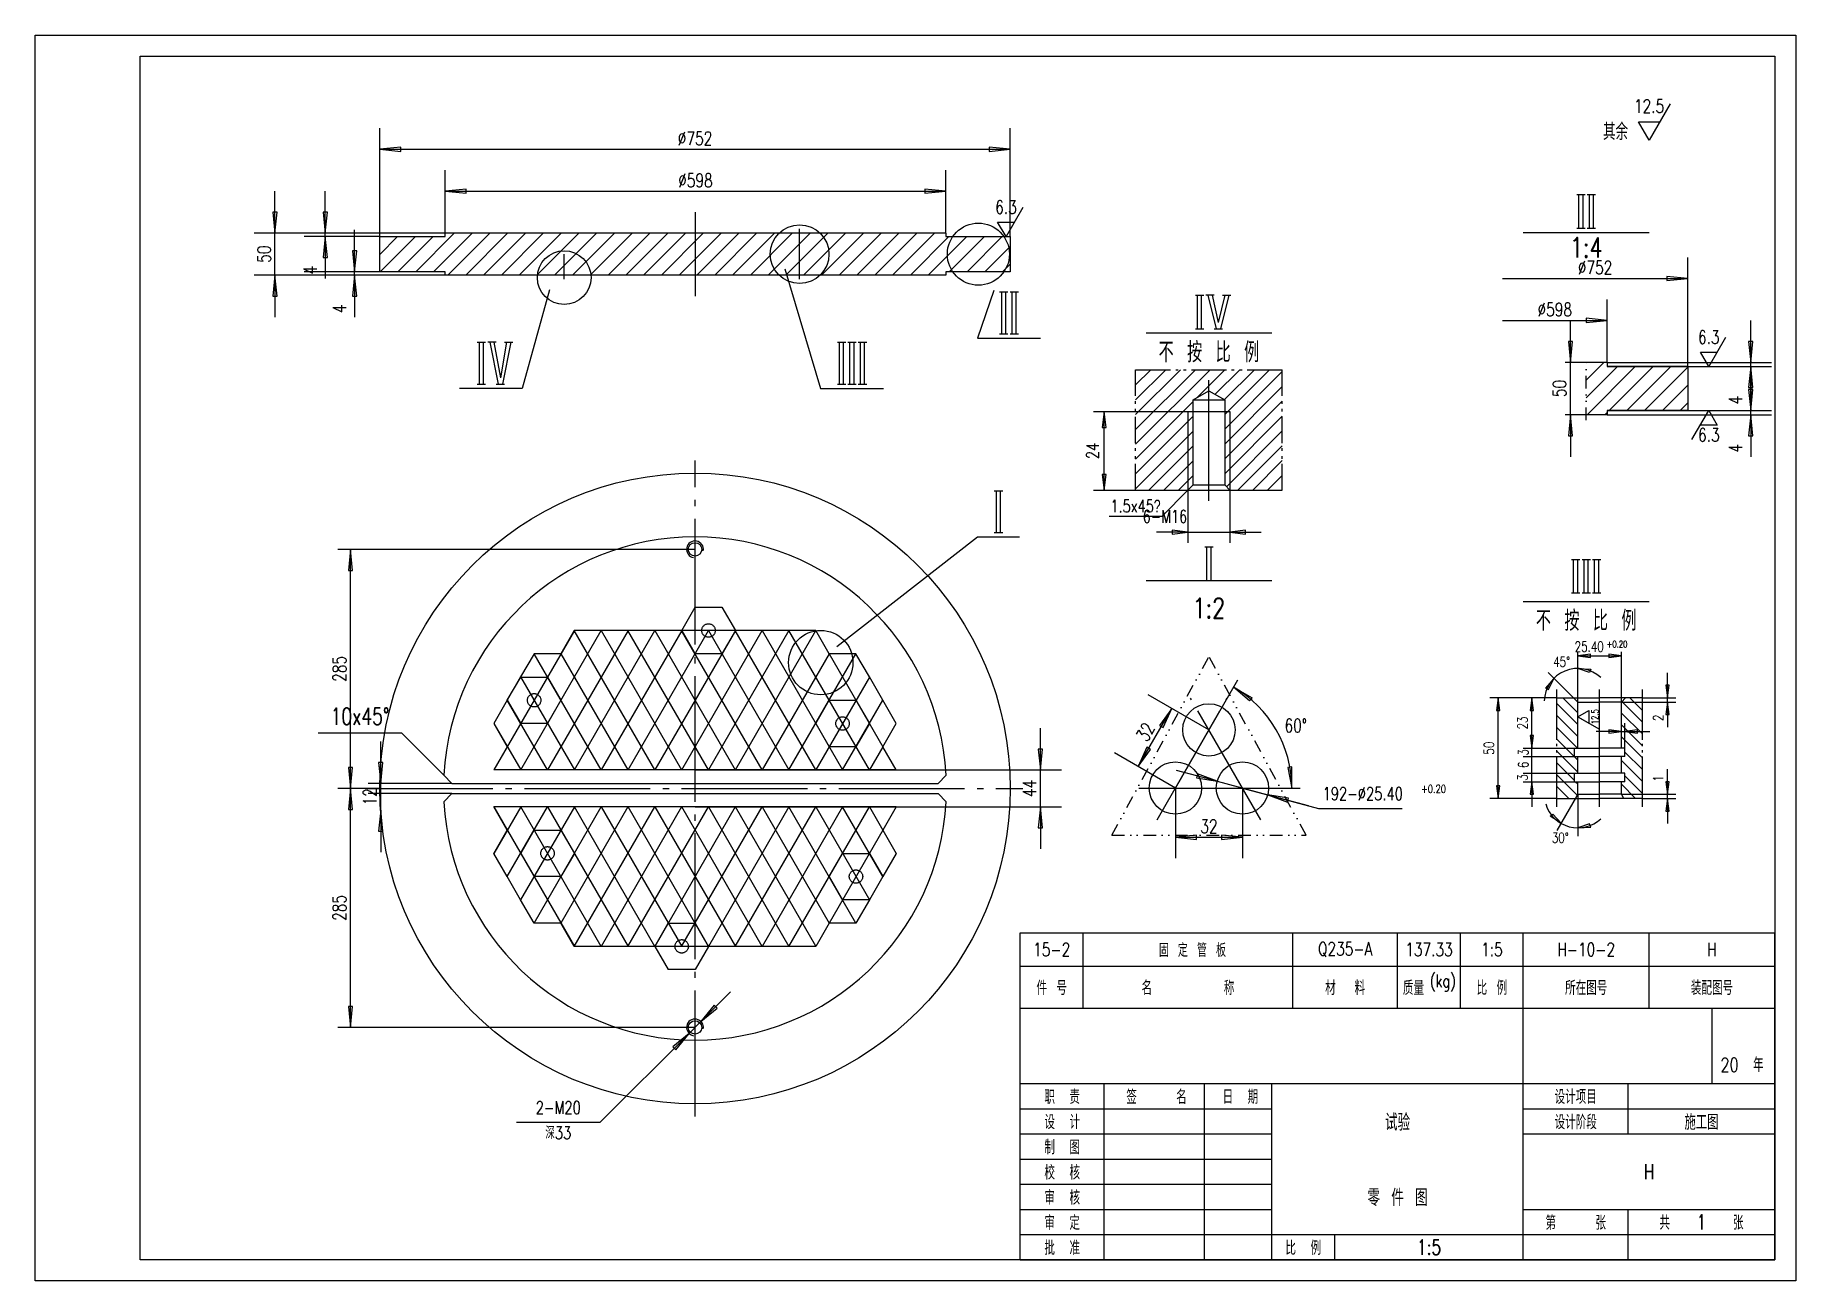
# Model space of a CAD drawing. Extents: x -125 to 1975, y -25 to 1460.
import ezdxf
from ezdxf.enums import TextEntityAlignment as Align

# ---------------------------------------------------------------- set-up
doc = ezdxf.new("R2010")
doc.units = 0
doc.header["$LTSCALE"] = 30
doc.header["$MEASUREMENT"] = 0
for name, pattern in [('CENTER', [6.25, 5, -0.5, 0.25, -0.5]), ('DASHDOT', [6, 5, -0.5, 0, -0.5]), ('DASHED', [5, 4, -1]), ('DIVIDE', [1.25, 0.5, -0.25, 0, -0.25, 0, -0.25])]:
    doc.linetypes.add(name, pattern=pattern)
for name, color, linetype in [('1', 2, 'CONTINUOUS'), ('2', 1, 'CONTINUOUS'), ('3', 2, 'DASHDOT'), ('4', 2, 'CENTER'), ('5', 2, 'DASHED'), ('6', 6, 'DIVIDE')]:
    doc.layers.add(name, color=color, linetype=linetype)
doc.styles.add('HZ', font='txt', dxfattribs={"width": 0.75, "bigfont": 'hztxt'})
doc.styles.get("Standard").update_dxf_attribs({"font": 'simplex', "width": 0.75, "bigfont": 'hztxt'})

msp = doc.modelspace()

# ---------------------------------------------------------------- linework, layer by layer
at = {"layer": '1'}
for p, q in [((286, 1220), (286, 1349)), ((1038, 1220), (1038, 1349)), ((286, 1324), (1038, 1324)), ((364, 1224), (364, 1299)), ((961, 1224), (961, 1299)), ((364, 1274), (961, 1274)), ((1713.8, 1270), (1723.8, 1270)), ((1716.2, 1230), (1716.2, 1270)), ((1721.2, 1230), (1721.2, 1270)), ((1726.2, 1270), (1736.2, 1270)), ((1728.8, 1230), (1728.8, 1270)), ((1733.8, 1230), (1733.8, 1270)), ((364, 1224), (136, 1224)), ((161, 1174), (161, 1224)), ((286, 1220), (196, 1220)), ((221, 1220), (221, 1224)), ((307.3, 1220), (286, 1198.7)), ((286.5, 1178), (328.5, 1220)), ((349.7, 1220), (307.7, 1178)), ((328.9, 1178), (374.9, 1224)), ((396.1, 1224), (350.1, 1178)), ((367.3, 1174), (417.3, 1224)), ((438.5, 1224), (388.5, 1174)), ((409.8, 1174), (459.8, 1224)), ((481, 1224), (431, 1174)), ((452.2, 1174), (502.2, 1224)), ((523.4, 1224), (473.4, 1174)), ((494.6, 1174), (544.6, 1224)), ((565.8, 1224), (515.8, 1174)), ((537, 1174), (587, 1224)), ((608.3, 1224), (558.3, 1174)), ((579.5, 1174), (629.5, 1224)), ((650.7, 1224), (600.7, 1174)), ((621.9, 1174), (671.9, 1224)), ((693.1, 1224), (643.1, 1174)), ((664.3, 1174), (714.3, 1224)), ((735.5, 1224), (685.5, 1174)), ((706.7, 1174), (756.7, 1224)), ((778, 1224), (728, 1174)), ((749.2, 1174), (799.2, 1224)), ((820.4, 1224), (770.4, 1174)), ((791.6, 1174), (841.6, 1224)), ((862.8, 1224), (812.8, 1174)), ((834, 1174), (884, 1224)), ((905.2, 1224), (855.2, 1174)), ((876.4, 1174), (926.4, 1224)), ((947.7, 1224), (897.7, 1174)), ((918.9, 1174), (964.9, 1220)), ((986.1, 1220), (940.1, 1174)), ((965.3, 1178), (1007.3, 1220)), ((1028.5, 1220), (986.5, 1178)), ((1713.8, 1230), (1723.8, 1230)), ((1726.2, 1230), (1736.2, 1230)), ((1007.7, 1178), (1038, 1208.3)), ((286, 1178), (196, 1178)), ((256, 1174), (256, 1178)), ((769.3, 1181.5), (811.8, 1039)), ((1038, 1187.1), (1028.9, 1178)), ((1846.2, 1065), (1846.2, 1195)), ((364, 1174), (136, 1174)), ((488.5, 1156.5), (456, 1039)), ((1018.5, 1155.5), (999, 1099)), ((1625, 1170), (1846.2, 1170)), ((1025.2, 1154), (1035.2, 1154)), ((1027.8, 1104), (1027.8, 1154)), ((1032.8, 1104), (1032.8, 1154)), ((1037.8, 1154), (1047.8, 1154)), ((1040.2, 1104), (1040.2, 1154)), ((1045.2, 1104), (1045.2, 1154)), ((1258.8, 1150), (1268.8, 1150)), ((1261.2, 1110), (1261.2, 1150)), ((1266.2, 1110), (1266.2, 1150)), ((1281.2, 1150), (1271.2, 1150)), ((1273.8, 1150), (1283.8, 1110)), ((1278.8, 1150), (1286.2, 1117.5)), ((1293.8, 1150), (1286.2, 1117.5)), ((1298.8, 1150), (1288.8, 1110)), ((1291.2, 1150), (1301.2, 1150)), ((1750, 1070), (1750, 1145)), ((1625, 1120), (1750, 1120)), ((402.2, 1094), (412.2, 1094)), ((404.8, 1044), (404.8, 1094)), ((409.8, 1044), (409.8, 1094)), ((424.8, 1094), (414.8, 1094)), ((417.2, 1094), (427.2, 1044)), ((422.2, 1094), (429.8, 1051.5)), ((437.2, 1094), (429.8, 1051.5)), ((442.2, 1094), (432.2, 1044)), ((434.8, 1094), (444.8, 1094)), ((831.8, 1094), (841.8, 1094)), ((834.3, 1044), (834.3, 1094)), ((839.3, 1044), (839.3, 1094)), ((844.3, 1094), (854.3, 1094)), ((846.8, 1044), (846.8, 1094)), ((851.8, 1044), (851.8, 1094)), ((856.8, 1094), (866.8, 1094)), ((859.3, 1044), (859.3, 1094)), ((864.3, 1044), (864.3, 1094)), ((999, 1099), (1074, 1099)), ((1025.2, 1104), (1035.2, 1104)), ((1037.8, 1104), (1047.8, 1104)), ((1258.8, 1110), (1268.8, 1110)), ((1281.2, 1110), (1291.2, 1110)), ((1187.5, 1030), (1187.5, 1061.2)), ((1187.5, 1061.2), (1229.2, 1061.2)), ((1205.7, 1061.2), (1187.5, 1043)), ((1187.5, 1025.3), (1223.4, 1061.2)), ((1241.1, 1061.2), (1187.5, 1007.7)), ((1187.5, 990), (1258.8, 1061.2)), ((1276.4, 1061.2), (1187.5, 972.3)), ((1235.4, 1061.2), (1238.5, 1061.2)), ((1244.8, 1061.2), (1247.9, 1061.2)), ((1254.2, 1061.2), (1295.8, 1061.2)), ((1261.1, 1028.2), (1294.1, 1061.2)), ((1311.8, 1061.2), (1282.5, 1031.9)), ((1293.7, 1025.5), (1329.5, 1061.2)), ((1347.2, 1061.2), (1293.8, 1007.8)), ((1293.8, 990.2), (1362.5, 1058.9)), ((1302.1, 1061.2), (1305.2, 1061.2)), ((1311.5, 1061.2), (1314.6, 1061.2)), ((1320.8, 1061.2), (1362.5, 1061.2)), ((1362.5, 1030), (1362.5, 1061.2)), ((1725, 1070), (1700, 1070)), ((1706.2, 1007.5), (1706.2, 1070)), ((1746.1, 1070), (1725, 1048.9)), ((1725, 1027.7), (1762.3, 1065)), ((1783.6, 1065), (1726.1, 1007.5)), ((1750, 1070), (1946.2, 1070)), ((1750, 1065), (1946.2, 1065)), ((1752.3, 1012.5), (1804.8, 1065)), ((1826, 1065), (1773.5, 1012.5)), ((1794.7, 1012.5), (1846.2, 1064.1)), ((1921.2, 1065), (1921.2, 1070)), ((456, 1039), (381, 1039)), ((402.2, 1044), (412.2, 1044)), ((424.8, 1044), (434.8, 1044)), ((811.8, 1039), (886.8, 1039)), ((831.8, 1044), (841.8, 1044)), ((844.3, 1044), (854.3, 1044)), ((856.8, 1044), (866.8, 1044)), ((1362.5, 1041.2), (1293.8, 972.5)), ((1846.2, 1042.8), (1815.9, 1012.5)), ((1137.5, 1011.2), (1250, 1011.2)), ((1150, 917.5), (1150, 1011.2)), ((1187.5, 1020.6), (1187.5, 1023.8)), ((1187.5, 954.6), (1256.2, 1023.4)), ((1187.5, 1011.2), (1187.5, 1014.4)), ((1250, 1011.2), (1250, 855)), ((1293.8, 954.8), (1362.5, 1023.6)), ((1300, 1011.2), (1300, 855)), ((1362.5, 1020.6), (1362.5, 1023.8)), ((1362.5, 1011.2), (1362.5, 1014.4)), ((1747.3, 1007.5), (1750, 1010.2)), ((1750, 1012.5), (1946.2, 1012.5)), ((1837.1, 1012.5), (1846.2, 1021.6)), ((1921.2, 1007.5), (1921.2, 1012.5)), ((1256.2, 1005.7), (1187.5, 936.9)), ((1187.5, 973.8), (1187.5, 1005)), ((1187.5, 919.3), (1256.2, 988)), ((1362.5, 1005.9), (1293.8, 937.1)), ((1295.9, 921.6), (1362.5, 988.2)), ((1362.5, 973.8), (1362.5, 1005)), ((1725, 1007.5), (1700, 1007.5)), ((1750, 1007.5), (1946.2, 1007.5)), ((1187.5, 964.4), (1187.5, 967.5)), ((1256.2, 970.3), (1203.4, 917.5)), ((1362.5, 970.5), (1309.5, 917.5)), ((1362.5, 964.4), (1362.5, 967.5)), ((1187.5, 955), (1187.5, 958.1)), ((1187.5, 917.5), (1187.5, 948.8)), ((1221.1, 917.5), (1256.2, 952.7)), ((1327.2, 917.5), (1362.5, 952.8)), ((1362.5, 955), (1362.5, 958.1)), ((1362.5, 917.5), (1362.5, 948.8)), ((1256.2, 935), (1238.8, 917.5)), ((1362.5, 935.2), (1344.8, 917.5)), ((1019, 917), (1029, 917)), ((1021.5, 867), (1021.5, 917)), ((1026.5, 867), (1026.5, 917)), ((1137.5, 917.5), (1187.5, 917.5)), ((1250, 917.5), (1218.8, 886.2)), ((1218.8, 886.2), (1156.2, 886.2)), ((831.2, 731.2), (999, 862)), ((999, 862), (1049, 862)), ((1019, 867), (1029, 867)), ((1250, 867.5), (1300, 867.5)), ((662, 847), (236, 847)), ((251, 562), (251, 847)), ((1270, 850), (1280, 850)), ((1272.5, 810), (1272.5, 850)), ((1277.5, 810), (1277.5, 850)), ((1707.5, 835), (1717.5, 835)), ((1710, 795), (1710, 835)), ((1715, 795), (1715, 835)), ((1720, 835), (1730, 835)), ((1722.5, 795), (1722.5, 835)), ((1727.5, 795), (1727.5, 835)), ((1732.5, 835), (1742.5, 835)), ((1735, 795), (1735, 835)), ((1740, 795), (1740, 835)), ((1270, 810), (1280, 810)), ((1707.5, 795), (1717.5, 795)), ((1720, 795), (1730, 795)), ((1732.5, 795), (1742.5, 795)), ((518.1, 750.3), (422.1, 584)), ((454.1, 584), (550.1, 750.3)), ((582.1, 750.3), (486.1, 584)), ((614, 584), (518, 750.3)), ((518.1, 584), (614.1, 750.3)), ((550, 750.3), (646, 584)), ((646.1, 750.3), (550.1, 584)), ((678, 584), (582, 750.3)), ((582.1, 584), (678.1, 750.3)), ((614, 750.3), (710, 584)), ((710.1, 750.3), (614.1, 584)), ((742, 584), (646, 750.3)), ((646.1, 584), (742.1, 750.3)), ((678, 750.3), (774, 584)), ((774.1, 750.3), (678.1, 584)), ((806, 584), (710, 750.3)), ((710.1, 584), (806, 750.2)), ((742, 750.3), (838, 584)), ((870, 584), (774, 750.3)), ((550, 584), (470, 722.6)), ((502, 722.6), (582, 584)), ((822.1, 722.6), (742.1, 584)), ((774.1, 584), (854, 722.5)), ((822, 722.6), (886, 611.7)), ((1715, 665), (1715, 725)), ((1715, 720), (1767, 720)), ((1715, 665), (1715, 715)), ((1767, 665), (1767, 725)), ((454, 694.9), (518.1, 584)), ((870, 694.8), (806.1, 584)), ((1715, 665), (1679.7, 700.4)), ((1275, 631.8), (1202.5, 673.7)), ((1235, 562.5), (1309.4, 691.3)), ((1690, 620), (1690, 680)), ((1792, 620), (1792, 680)), ((486.1, 584), (438, 667.2)), ((838.1, 584), (886, 667.1)), ((1190.6, 588.1), (1230.6, 657.4)), ((1690, 670), (1610, 670)), ((1620, 550), (1620, 670)), ((1660, 610), (1660, 670)), ((1715, 638.1), (1690, 663.1)), ((1697.2, 670), (1715, 652.2)), ((1715, 647.5), (1728, 655)), ((1728, 655), (1728, 640)), ((1767, 665), (1832, 665)), ((1767, 651.9), (1792, 626.9)), ((1792, 641), (1767.5, 665.5)), ((1777.1, 670), (1792, 655.1)), ((1792, 669.3), (1791.3, 670)), ((1792, 670), (1832, 670)), ((1822, 665), (1822, 670)), ((422, 639.5), (454.1, 584)), ((1690, 649), (1715, 624)), ((1714.8, 610), (1690, 634.8)), ((1715, 647.5), (1728, 640)), ((1715, 647.5), (1741, 632.5)), ((1792, 612.7), (1767, 637.7)), ((1767, 630), (1771, 630)), ((1771, 610), (1771, 640)), ((312.4, 628), (212.4, 628)), ((362.4, 578), (312.4, 628)), ((886, 611.7), (870.1, 584)), ((1650, 610), (1711, 610)), ((1660, 580), (1660, 610)), ((1690, 620.7), (1715, 595.7)), ((1690, 612.5), (1690, 615)), ((1767, 623.6), (1792, 598.6)), ((1792, 612.5), (1792, 615)), ((1235, 562.5), (1162.5, 604.4)), ((1650, 600), (1711, 600)), ((1690, 605), (1690, 607.5)), ((1715, 581.5), (1690, 606.5)), ((1690, 540), (1690, 600)), ((1690, 592.4), (1711, 571.4)), ((1767, 595.3), (1792, 570.3)), ((1792, 584.4), (1771, 605.4)), ((1792, 605), (1792, 607.5)), ((1792, 540), (1792, 600)), ((372.1, 568), (272.1, 568)), ((372.1, 568), (272.1, 568)), ((287.1, 536), (287.1, 568)), ((662, 584), (1099, 584)), ((1074, 540), (1074, 584)), ((1284.8, 570.6), (1345.2, 554.4)), ((1650, 580), (1711, 580)), ((1650, 570), (1711, 570)), ((1660, 570), (1660, 580)), ((1714.4, 553.9), (1690, 578.2)), ((1712.4, 570), (1715, 567.4)), ((1768.1, 580), (1767, 581.1)), ((1767, 567), (1784, 550)), ((1792, 556.1), (1771, 577.1)), ((286, 562), (236, 562)), ((251, 277), (251, 562)), ((372.1, 556), (272.1, 556)), ((1235, 562.5), (1383.8, 562.5)), ((1235, 562.5), (1235, 478.8)), ((1315, 562.5), (1315, 478.8)), ((1315, 562.5), (1405.6, 538.2)), ((1690, 550), (1610, 550)), ((1690, 564.1), (1704.1, 550)), ((1715, 555), (1690, 511.7)), ((1715, 555), (1715, 505)), ((1767, 555), (1832, 555)), ((1792, 550), (1832, 550)), ((1822, 550), (1822, 555)), ((454.1, 540), (422, 484.5)), ((422.1, 540), (518.1, 373.7)), ((438, 456.8), (486.1, 540)), ((518.1, 540), (454, 429.1)), ((550.1, 373.7), (454.1, 540)), ((470, 401.4), (550, 540)), ((486.1, 540), (582.1, 373.7)), ((582, 540), (502, 401.4)), ((518, 373.7), (614, 540)), ((614.1, 373.7), (518.1, 540)), ((646, 540), (550, 373.7)), ((550.1, 540), (646.1, 373.7)), ((582, 373.7), (678, 540)), ((678.1, 373.7), (582.1, 540)), ((710, 540), (614, 373.7)), ((614.1, 540), (710.1, 373.7)), ((646, 373.7), (742, 540)), ((742.1, 373.7), (646.1, 540)), ((662, 540), (1099, 540)), ((774, 540), (678, 373.7)), ((678.1, 540), (774.1, 373.7)), ((710, 373.7), (806, 540)), ((806, 373.8), (710.1, 540)), ((838, 540), (742, 373.7)), ((742.1, 540), (822.1, 401.4)), ((774, 373.7), (870, 540)), ((854, 401.5), (774.1, 540)), ((806.1, 540), (870, 429.2)), ((886, 456.9), (838.1, 540)), ((870.1, 540), (886, 512.3)), ((1405.6, 538.2), (1505.6, 538.2)), ((886, 512.3), (822, 401.4)), ((1235, 503.8), (1315, 503.8)), ((1125, 300), (1125, 390)), ((1375, 300), (1375, 390)), ((1500, 300), (1500, 390)), ((1575, 300), (1575, 390)), ((1650, 300), (1650, 390)), ((1800, 300), (1800, 390)), ((1050, 350), (1950, 350)), ((1650, 0), (1650, 300)), ((1875, 300), (1875, 210)), ((662, 277), (236, 277)), ((654.9, 269.9), (669.1, 284.1)), ((654.9, 269.9), (548.9, 163.9)), ((1050, 210), (1950, 210)), ((1150, 0), (1150, 210)), ((1269.8, 0), (1269.8, 210)), ((1350, 0), (1350, 210)), ((1775, 150), (1775, 210)), ((1050, 180), (1350, 180)), ((1650, 180), (1950, 180)), ((448.9, 163.9), (548.9, 163.9)), ((1050, 150), (1350, 150)), ((1650, 150), (1950, 150)), ((1050, 120), (1350, 120)), ((1050, 90), (1350, 90)), ((1050, 60), (1350, 60)), ((1650, 60), (1950, 60)), ((1775, 0), (1775, 60)), ((1050, 30), (1950, 30)), ((1425, 0), (1425, 30))]:
    msp.add_line(p, q, dxfattribs=at)
for points in [[(-125, -25), (-125, 1460), (1975, 1460), (1975, -25)], [(1686.7, 693.3), (1676.5, 681.7), (1680.1, 680.1)], [(1715, 705), (1730.5, 704), (1729, 700.3)], [(1304.4, 682.6), (1326.5, 670.1), (1323.2, 666.3)], [(1373.8, 562.5), (1374, 587.8), (1369, 586.9)], [(1695, 520.4), (1682.1, 528.9), (1685.2, 531.4)], [(1715, 515), (1730.4, 515.9), (1729, 519.7)]]:
    msp.add_lwpolyline(points, close=True, dxfattribs=at)
for points in [[(1825, 1378.3), (1800, 1335), (1787.5, 1356.7), (1812.5, 1356.7)], [(286, 1324), (311, 1321.5), (311, 1326.5), (286, 1324)], [(1038, 1324), (1013, 1326.5), (1013, 1321.5), (1038, 1324)], [(161, 1224), (163.5, 1249), (158.5, 1249), (161, 1224), (161, 1274)], [(221, 1224), (223.5, 1249), (218.5, 1249), (221, 1224), (221, 1274)], [(364, 1274), (389, 1271.5), (389, 1276.5), (364, 1274)], [(961, 1274), (936, 1276.5), (936, 1271.5), (961, 1274)], [(1053, 1254.6), (1033, 1220), (1023, 1237.3), (1043, 1237.3)], [(221, 1220), (218.5, 1195), (223.5, 1195), (221, 1220), (221, 1170)], [(256, 1178), (258.5, 1203), (253.5, 1203), (256, 1178), (256, 1228)], [(161, 1174), (158.5, 1149), (163.5, 1149), (161, 1174), (161, 1124)], [(256, 1174), (253.5, 1149), (258.5, 1149), (256, 1174), (256, 1124)], [(1846.2, 1170), (1821.2, 1172.5), (1821.2, 1167.5), (1846.2, 1170)], [(1706.2, 1070), (1708.7, 1095), (1703.7, 1095), (1706.2, 1070), (1706.2, 1120)], [(1750, 1120), (1725, 1122.5), (1725, 1117.5), (1750, 1120)], [(1921.2, 1070), (1923.7, 1095), (1918.7, 1095), (1921.2, 1070), (1921.2, 1120)], [(1891.2, 1099.6), (1871.2, 1065), (1861.2, 1082.3), (1881.2, 1082.3)], [(1921.2, 1065), (1918.7, 1040), (1923.7, 1040), (1921.2, 1065), (1921.2, 1015)], [(1921.2, 1012.5), (1923.7, 1037.5), (1918.7, 1037.5), (1921.2, 1012.5), (1921.2, 1062.5)], [(1150, 1011.2), (1147.5, 992.5), (1152.5, 992.5), (1150, 1011.2)], [(1851.2, 977.9), (1871.2, 1012.5), (1881.2, 995.2), (1861.2, 995.2)], [(1706.2, 1007.5), (1703.7, 982.5), (1708.7, 982.5), (1706.2, 1007.5), (1706.2, 957.5)], [(1921.2, 1007.5), (1918.7, 982.5), (1923.7, 982.5), (1921.2, 1007.5), (1921.2, 957.5)], [(1150, 917.5), (1152.5, 936.2), (1147.5, 936.2), (1150, 917.5)], [(1250, 867.5), (1231.2, 870), (1231.2, 865), (1250, 867.5), (1212.5, 867.5)], [(1300, 867.5), (1318.8, 865), (1318.8, 870), (1300, 867.5), (1337.5, 867.5)], [(251, 847), (248.5, 822), (253.5, 822), (251, 847)], [(1715, 720), (1730, 718), (1730, 722), (1715, 720)], [(1767, 720), (1752, 722), (1752, 718), (1767, 720)], [(1822, 670), (1824, 685), (1820, 685), (1822, 670), (1822, 700)], [(1230.6, 657.4), (1216, 637), (1220.3, 634.5), (1230.6, 657.4)], [(1620, 670), (1618, 655), (1622, 655), (1620, 670)], [(1660, 670), (1658, 655), (1662, 655), (1660, 670)], [(1822, 665), (1820, 650), (1824, 650), (1822, 665), (1822, 635)], [(1074, 584), (1076.5, 609), (1071.5, 609), (1074, 584), (1074, 634)], [(1767, 630), (1752, 632), (1752, 628), (1767, 630), (1737, 630)], [(1771, 630), (1786, 628), (1786, 632), (1771, 630), (1801, 630)], [(287.1, 568), (289.6, 593), (284.6, 593), (287.1, 568), (287.1, 618)], [(1190.6, 588.1), (1205.3, 608.5), (1201, 611), (1190.6, 588.1)], [(1660, 610), (1662, 625), (1658, 625), (1660, 610)], [(251, 562), (253.5, 587), (248.5, 587), (251, 562)], [(1284.8, 570.6), (1261.3, 579.5), (1260, 574.6), (1284.8, 570.6), (1236.5, 583.5)], [(1660, 570), (1658, 555), (1662, 555), (1660, 570), (1660, 540)], [(1822, 555), (1824, 570), (1820, 570), (1822, 555), (1822, 585)], [(251, 562), (248.5, 537), (253.5, 537), (251, 562)], [(1345.2, 554.4), (1368.7, 545.5), (1370, 550.4), (1345.2, 554.4), (1393.5, 541.5)], [(1620, 550), (1622, 565), (1618, 565), (1620, 550)], [(1822, 550), (1820, 535), (1824, 535), (1822, 550), (1822, 520)], [(287.1, 536), (284.6, 511), (289.6, 511), (287.1, 536), (287.1, 486)], [(1074, 540), (1071.5, 515), (1076.5, 515), (1074, 540), (1074, 490)], [(1235, 503.8), (1260, 501.2), (1260, 506.2), (1235, 503.8)], [(1315, 503.8), (1290, 506.2), (1290, 501.2), (1315, 503.8)], [(669.1, 284.1), (688.5, 300), (685, 303.5), (669.1, 284.1), (704.4, 319.4)], [(251, 277), (253.5, 302), (248.5, 302), (251, 277)], [(654.9, 269.9), (635.5, 254), (639, 250.5), (654.9, 269.9), (619.6, 234.6)]]:
    msp.add_lwpolyline(points, dxfattribs=at)
for centre, radius in [((786.8, 1199), 35), ((1000, 1199), 37), ((506, 1171), 32), ((812, 712), 38.4)]:
    msp.add_circle(centre, radius, dxfattribs=at)
for centre, radius, start, end in [((662, 847), 10, 350, 260), ((1715, 665), 40, 46.7723, 178.2277), ((1235, 562.5), 138.8, 0, 60), ((1715, 555), 40, 196.7723, 313.2277), ((662, 277), 10, 350, 260)]:
    msp.add_arc(centre, radius, start, end, dxfattribs=at)
for points in [[(286, 1324), (311, 1321.5), (311, 1326.5), (286, 1324)], [(1038, 1324), (1013, 1326.5), (1013, 1321.5), (1038, 1324)], [(364, 1274), (389, 1271.5), (389, 1276.5), (364, 1274)], [(961, 1274), (936, 1276.5), (936, 1271.5), (961, 1274)], [(161, 1224), (163.5, 1249), (158.5, 1249), (161, 1224)], [(221, 1224), (223.5, 1249), (218.5, 1249), (221, 1224)], [(221, 1220), (218.5, 1195), (223.5, 1195), (221, 1220)], [(256, 1178), (258.5, 1203), (253.5, 1203), (256, 1178)], [(161, 1174), (158.5, 1149), (163.5, 1149), (161, 1174)], [(256, 1174), (253.5, 1149), (258.5, 1149), (256, 1174)], [(1846.2, 1170), (1821.2, 1172.5), (1821.2, 1167.5), (1846.2, 1170)], [(1750, 1120), (1725, 1122.5), (1725, 1117.5), (1750, 1120)], [(1706.2, 1070), (1708.7, 1095), (1703.7, 1095), (1706.2, 1070)], [(1921.2, 1070), (1923.7, 1095), (1918.7, 1095), (1921.2, 1070)], [(1921.2, 1065), (1918.7, 1040), (1923.7, 1040), (1921.2, 1065)], [(1921.2, 1012.5), (1923.7, 1037.5), (1918.7, 1037.5), (1921.2, 1012.5)], [(1150, 1011.2), (1147.5, 992.5), (1152.5, 992.5), (1150, 1011.2)], [(1706.2, 1007.5), (1703.7, 982.5), (1708.7, 982.5), (1706.2, 1007.5)], [(1921.2, 1007.5), (1918.7, 982.5), (1923.7, 982.5), (1921.2, 1007.5)], [(1150, 917.5), (1152.5, 936.2), (1147.5, 936.2), (1150, 917.5)], [(1250, 867.5), (1231.2, 870), (1231.2, 865), (1250, 867.5)], [(1300, 867.5), (1318.8, 865), (1318.8, 870), (1300, 867.5)], [(251, 847), (248.5, 822), (253.5, 822), (251, 847)], [(1715, 720), (1730, 718), (1730, 722), (1715, 720)], [(1767, 720), (1752, 722), (1752, 718), (1767, 720)], [(1686.7, 693.3), (1676.5, 681.7), (1680.1, 680.1), (1686.7, 693.3)], [(1715, 705), (1730.5, 704), (1729, 700.3), (1715, 705)], [(1304.4, 682.6), (1326.5, 670.1), (1323.2, 666.3), (1304.4, 682.6)], [(1822, 670), (1824, 685), (1820, 685), (1822, 670)], [(1230.6, 657.4), (1216, 637), (1220.3, 634.5), (1230.6, 657.4)], [(1620, 670), (1618, 655), (1622, 655), (1620, 670)], [(1660, 670), (1658, 655), (1662, 655), (1660, 670)], [(1822, 665), (1820, 650), (1824, 650), (1822, 665)], [(1767, 630), (1752, 632), (1752, 628), (1767, 630)], [(1771, 630), (1786, 628), (1786, 632), (1771, 630)], [(1074, 584), (1076.5, 609), (1071.5, 609), (1074, 584)], [(1190.6, 588.1), (1205.3, 608.5), (1201, 611), (1190.6, 588.1)], [(1660, 610), (1662, 625), (1658, 625), (1660, 610)], [(287.1, 568), (289.6, 593), (284.6, 593), (287.1, 568)], [(251, 562), (253.5, 587), (248.5, 587), (251, 562)], [(1284.8, 570.6), (1261.3, 579.5), (1260, 574.6), (1284.8, 570.6)], [(1373.8, 562.5), (1374, 587.8), (1369, 586.9), (1373.8, 562.5)], [(1660, 570), (1658, 555), (1662, 555), (1660, 570)], [(1822, 555), (1824, 570), (1820, 570), (1822, 555)], [(251, 562), (248.5, 537), (253.5, 537), (251, 562)], [(1345.2, 554.4), (1368.7, 545.5), (1370, 550.4), (1345.2, 554.4)], [(1620, 550), (1622, 565), (1618, 565), (1620, 550)], [(1822, 550), (1820, 535), (1824, 535), (1822, 550)], [(287.1, 536), (284.6, 511), (289.6, 511), (287.1, 536)], [(1074, 540), (1071.5, 515), (1076.5, 515), (1074, 540)], [(1695, 520.4), (1682.1, 528.9), (1685.2, 531.4), (1695, 520.4)], [(1235, 503.8), (1260, 501.2), (1260, 506.2), (1235, 503.8)], [(1315, 503.8), (1290, 506.2), (1290, 501.2), (1315, 503.8)], [(1715, 515), (1730.4, 515.9), (1729, 519.7), (1715, 515)], [(251, 277), (253.5, 302), (248.5, 302), (251, 277)], [(669.1, 284.1), (688.5, 300), (685, 303.5), (669.1, 284.1)], [(654.9, 269.9), (635.5, 254), (639, 250.5), (654.9, 269.9)]]:
    msp.add_solid(points, dxfattribs=at)
at = {"layer": '2'}
for p, q in [((286, 1178), (286, 1220)), ((286, 1220), (364, 1220)), ((364, 1220), (364, 1224)), ((961, 1224), (364, 1224)), ((961, 1224), (961, 1220)), ((961, 1220), (1038, 1220)), ((1038, 1220), (1038, 1178)), ((1650, 1225), (1800, 1225)), ((364, 1178), (286, 1178)), ((364, 1174), (364, 1178)), ((1038, 1178), (961, 1178)), ((961, 1178), (961, 1174)), ((961, 1174), (364, 1174)), ((1200, 1105), (1350, 1105)), ((1750, 1070), (1725, 1070)), ((1750, 1070), (1750, 1065)), ((1846.2, 1065), (1750, 1065)), ((1846.2, 1065), (1846.2, 1012.5)), ((1256.2, 1025.4), (1275, 1036.2)), ((1275, 1036.2), (1293.8, 1025.4)), ((1250, 1011.2), (1300, 1011.2)), ((1256.2, 923.8), (1256.2, 1025.4)), ((1256.2, 1025.4), (1293.8, 1025.4)), ((1293.8, 1025.4), (1293.8, 923.8)), ((1846.2, 1012.5), (1750, 1012.5)), ((1750, 1012.5), (1750, 1007.5)), ((1750, 1007.5), (1725, 1007.5)), ((1187.5, 917.5), (1362.5, 917.5)), ((1250, 917.5), (1256.2, 923.8)), ((1256.2, 923.8), (1293.8, 923.8)), ((1293.8, 923.8), (1300, 917.5)), ((1200, 810), (1350, 810)), ((646.1, 750.3), (662.1, 778)), ((662.1, 778), (694.1, 778)), ((694.1, 778), (710.1, 750.3)), ((1650, 785), (1800, 785)), ((518, 750.3), (502, 722.6)), ((550, 750.3), (518, 750.3)), ((582, 750.3), (550, 750.3)), ((614, 750.3), (582, 750.3)), ((646, 750.3), (614, 750.3)), ((678, 750.3), (646, 750.3)), ((646.1, 750.3), (662.1, 722.6)), ((710, 750.3), (678, 750.3)), ((710.1, 750.3), (694.1, 722.6)), ((742, 750.3), (710, 750.3)), ((774, 750.3), (742, 750.3)), ((806, 750.3), (774, 750.3)), ((822, 722.6), (806, 750.3)), ((470, 722.6), (454, 694.9)), ((502, 722.6), (470, 722.6)), ((694.1, 722.6), (662.1, 722.6)), ((854, 722.6), (822, 722.6)), ((870, 694.9), (854, 722.6)), ((454, 694.9), (438, 667.1)), ((438.1, 667.1), (454.1, 694.8)), ((454.1, 694.8), (486.1, 694.8)), ((486.1, 694.8), (502.1, 667.1)), ((886, 667.1), (870, 694.9)), ((438, 667.1), (422, 639.4)), ((438.1, 667.1), (454.1, 639.4)), ((502.1, 667.1), (486.1, 639.4)), ((806, 639.4), (822, 667.1)), ((822, 667.1), (854, 667.1)), ((854, 667.1), (870, 639.4)), ((902, 639.4), (886, 667.1)), ((1690, 670), (1741, 670)), ((1715, 665), (1710, 670)), ((1715, 610), (1715, 665)), ((1715, 665), (1741, 665)), ((1792, 670), (1741, 670)), ((1767, 665), (1741, 665)), ((1767, 665), (1772, 670)), ((1767, 610), (1767, 665)), ((422, 639.4), (438, 611.7)), ((486.1, 639.4), (454.1, 639.4)), ((806, 639.4), (822, 611.7)), ((870, 639.4), (854, 611.7)), ((886, 611.7), (902, 639.4)), ((438, 611.7), (422, 584)), ((854, 611.7), (822, 611.7)), ((902, 584), (886, 611.7)), ((1711, 600), (1711, 610)), ((1711, 610), (1741, 610)), ((1771, 610), (1741, 610)), ((1771, 600), (1771, 610)), ((1711, 600), (1741, 600)), ((1715, 580), (1715, 600)), ((1771, 600), (1741, 600)), ((1767, 580), (1767, 600)), ((362.4, 578), (372.1, 568)), ((362.4, 578), (372.1, 568)), ((372.1, 568), (951.9, 568)), ((372.1, 568), (951.9, 568)), ((902, 584), (422, 584)), ((951.9, 568), (961.6, 578)), ((951.9, 568), (961.6, 578)), ((1711, 570), (1711, 580)), ((1711, 580), (1741, 580)), ((1711, 570), (1741, 570)), ((1715, 555), (1715, 570)), ((1771, 580), (1741, 580)), ((1771, 570), (1741, 570)), ((1767, 555), (1767, 570)), ((1771, 570), (1771, 580)), ((362.4, 546), (372.1, 556)), ((372.1, 556), (951.9, 556)), ((951.9, 556), (961.6, 546)), ((1690, 550), (1741, 550)), ((1712.1, 550), (1715, 555)), ((1715, 555), (1741, 555)), ((1767, 555), (1741, 555)), ((1792, 550), (1741, 550)), ((1769.9, 550), (1767, 555)), ((438, 512.3), (422, 540)), ((902, 540), (422, 540)), ((902, 540), (886, 512.3)), ((422, 484.6), (438, 512.3)), ((454.1, 484.6), (470.1, 512.3)), ((470.1, 512.3), (502.1, 512.3)), ((502.1, 512.3), (518.1, 484.6)), ((886, 512.3), (902, 484.6)), ((438, 456.9), (422, 484.6)), ((454.1, 484.6), (470.1, 456.9)), ((518.1, 484.6), (502.1, 456.9)), ((822, 456.9), (838, 484.6)), ((838, 484.6), (870, 484.6)), ((870, 484.6), (886, 456.9)), ((902, 484.6), (886, 456.9)), ((454, 429.1), (438, 456.9)), ((502.1, 456.9), (470.1, 456.9)), ((822, 456.9), (838, 429.2)), ((886, 456.9), (870, 429.1)), ((886, 456.9), (870, 429.2)), ((470, 401.4), (454, 429.1)), ((870, 429.2), (838, 429.2)), ((870, 429.1), (854, 401.4)), ((502, 401.4), (470, 401.4)), ((518, 373.7), (502, 401.4)), ((614.1, 373.7), (630.1, 401.5)), ((630.1, 401.5), (662.1, 401.5)), ((662.1, 401.5), (678.1, 373.7)), ((822, 401.4), (806, 373.7)), ((854, 401.4), (822, 401.4)), ((1050, 390), (1950, 390)), ((1050, 390), (1950, 390)), ((1050, 300), (1050, 390)), ((1950, 300), (1950, 390)), ((550, 373.7), (518, 373.7)), ((582, 373.7), (550, 373.7)), ((614, 373.7), (582, 373.7)), ((646, 373.7), (614, 373.7)), ((614.1, 373.7), (630.1, 346)), ((678, 373.7), (646, 373.7)), ((678.1, 373.7), (662.1, 346)), ((710, 373.7), (678, 373.7)), ((742, 373.7), (710, 373.7)), ((774, 373.7), (742, 373.7)), ((806, 373.7), (774, 373.7)), ((662.1, 346), (630.1, 346)), ((1050, 300), (1950, 300)), ((1050, 300), (1950, 300)), ((1050, 0), (1050, 300)), ((1950, 0), (1950, 300)), ((1050, 0), (1950, 0))]:
    msp.add_line(p, q, dxfattribs=at)
msp.add_lwpolyline([(0, 0), (0, 1435), (1950, 1435), (1950, 0)], close=True, dxfattribs=at)
for centre, radius in [((662, 562), 376), ((662, 847), 8), ((1275, 631.8), 31.2), ((1235, 562.5), 31.2), ((1315, 562.5), 31.2), ((662, 277), 8)]:
    msp.add_circle(centre, radius, dxfattribs=at)
for start, end in [(3.0572, 176.9428), (3.0572, 176.9428), (183.0572, 356.9428)]:
    msp.add_arc((662, 562), 300, start, end, dxfattribs=at)
at = {"layer": '3'}
msp.add_line((662, 1249), (662, 1149), dxfattribs=at)
at = {"layer": '4'}
for p, q in [((786.8, 1169), (786.8, 1229)), ((506, 1169), (506, 1199)), ((1275, 905), (1275, 1048.8)), ((662, 171), (662, 953)), ((1741, 540), (1741, 680)), ((1213.1, 524.6), (1296.9, 669.7)), ((1336.9, 524.6), (1253.1, 669.7)), ((271, 562), (1053, 562)), ((1191.2, 562.5), (1358.8, 562.5))]:
    msp.add_line(p, q, dxfattribs=at)
at = {"layer": '5'}
for centre in [(678.1, 750.3), (470.1, 667.1), (838, 639.4), (486.1, 484.6), (854, 456.9), (646.1, 373.7)]:
    msp.add_circle(centre, 8, dxfattribs=at)
at = {"layer": '6'}
for p, q in [((1725, 1001.2), (1725, 1076.2)), ((1159.2, 506.2), (1275, 719.3)), ((1390.8, 506.2), (1275, 719.3)), ((1159.2, 506.2), (1390.8, 506.2))]:
    msp.add_line(p, q, dxfattribs=at)

# ---------------------------------------------------------------- texts
at = {"layer": '1', "style": 'HZ', "width": 0.75}
for s, height, p in [('12.5', 16, (1800, 1367.5)), ('%%c752', 16, (662, 1329)), ('%%c598', 16, (662.5, 1279)), ('6.3', 16, (1033, 1247)), ('1:4', 24, (1725, 1195)), ('%%c752', 16, (1735.6, 1175)), ('%%c598', 16, (1687.5, 1125)), ('不 按 比 例', 24, (1275, 1070)), ('6.3', 16, (1871.2, 1092)), ('6.3', 16, (1871.3, 975.5)), ('6-M16', 15, (1222.5, 878.8)), ('1:2', 24, (1275, 765)), ('不 按 比 例', 24, (1725, 750)), ('45%%d ', 12, (1699.7, 707)), ('10x45%%d', 20, (262.4, 638)), ('32', 16, (1275, 508.8)), ('30%%d ', 12, (1698.1, 497.2)), ('(kg)', 15, (1554, 325)), ('2-M20', 15.2, (498.9, 173.9)), ('深33', 15.2, (498.9, 143.9))]:
    msp.add_text(s, height=height, dxfattribs=at).set_placement(p, align=Align.CENTER)
for s, height, p in [('其余', 20, (1775, 1335)), ('25.40', 12, (1746, 725))]:
    msp.add_text(s, height=height, dxfattribs=at).set_placement(p, align=Align.RIGHT)
for s, height, rotation, p in [('50', 16, 90, (156, 1199)), ('4', 16, 90, (211, 1180)), ('4', 16, 90, (246, 1134)), ('50', 16, 90, (1701.2, 1038.8)), ('4', 16, 90, (1911.2, 1025)), ('24', 15, 90, (1143.8, 964.4)), ('4', 16, 90, (1911.2, 967.5)), ('285', 16, 90, (246, 704.5)), ('32', 16, 60, (1206.3, 625.3)), ('23', 12, 90, (1655, 640)), ('50', 12, 90, (1615, 610)), ('44', 16, 90, (1069, 562)), ('3', 12, 90, (1655, 575)), ('12', 16, 90, (282.1, 552)), ('285', 16, 90, (246, 419.5))]:
    msp.add_text(s, height=height, rotation=rotation, dxfattribs=at).set_placement(p, align=Align.CENTER)
for s, height, p in [('1.5x45\x7f', 15, (1187.5, 898.8)), ('15-2', 16, (1087.5, 370)), (' 固 定 管 板', 16, (1250, 370)), ('Q235-A', 16, (1437.5, 370)), ('137.33', 16, (1537.5, 370)), ('1:5', 16, (1612.5, 370)), ('H-10-2', 16, (1725, 370)), ('H', 16, (1875, 370)), ('件 号', 16.8, (1087.5, 325)), ('名       称', 16.8, (1250, 325)), ('材  料', 16.8, (1437.5, 325)), ('质量', 16.8, (1519, 325)), ('比 例', 16.8, (1612.5, 325)), ('所在图号', 16.8, (1725, 325)), ('装配图号', 16.8, (1875, 325)), ('试验', 20, (1500, 165)), ('施工图', 18, (1862.5, 165)), ('H', 18, (1800, 105)), ('零 件 图', 20, (1500, 75)), ('1', 18, (1862.5, 45)), ('1:5', 18, (1537.5, 15))]:
    msp.add_text(s, height=height, dxfattribs=at).set_placement(p, align=Align.MIDDLE)
for s, height, p in [('+0.20', 8, (1749.5, 730)), ('60%%d ', 16, (1365.2, 628.9)), ('192-%%c25.40', 15.2, (1410.6, 548.2)), ('+0.20', 9.6, (1528.1, 556.7))]:
    msp.add_text(s, height=height, dxfattribs=at).set_placement(p)
for s, height, p in [('12.5', 8, (1735.5, 647.5)), ('3', 12, (1650, 605)), ('6', 12, (1650, 590))]:
    msp.add_text(s, height=height, rotation=90, dxfattribs=at).set_placement(p, align=Align.MIDDLE)
msp.add_text('2', height=12, rotation=90, dxfattribs=at).set_placement((1817, 650), align=Align.RIGHT)
msp.add_text('1', height=12, rotation=90, dxfattribs=at).set_placement((1817, 570))
at = {"layer": '1', "width": 0.75}
for s, p in [('20  年', (1910.9, 233.4)), ('职  责', (1100, 195)), ('签     名', (1212.5, 195)), ('日  期', (1312.5, 195)), ('设计项目', (1712.5, 195)), ('设  计', (1100, 165)), ('设计阶段', (1712.5, 165)), ('制  图', (1100, 135)), ('校  核', (1100, 105)), ('审  核', (1100, 75)), ('审  定', (1100, 45)), ('第     张', (1712.5, 45)), ('共        张', (1862.5, 45)), ('批  准', (1100, 15)), ('比  例', (1387.5, 15))]:
    msp.add_text(s, height=16.8, dxfattribs=at).set_placement(p, align=Align.MIDDLE)

doc.saveas('drawing.dxf')
